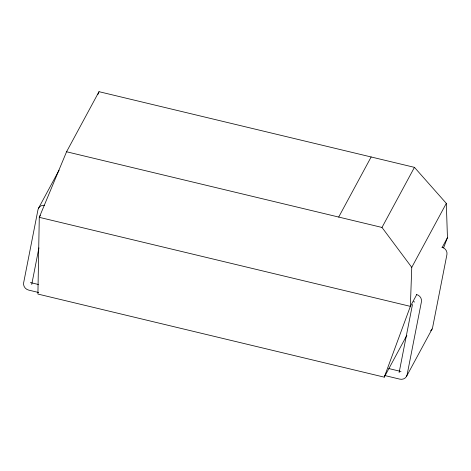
<?xml version="1.0" encoding="UTF-8"?>
<svg xmlns="http://www.w3.org/2000/svg" width="471" height="471" viewBox="0 0 471 471"><rect width="100%" height="100%" fill="white"/><g stroke="black" fill="none" stroke-linecap="round" stroke-linejoin="round"><path stroke-width="0.71" d="M446.314 203.372L411.754 267.363L410.365 306.362L384.259 377.159L37.91 294.063L39.276 217.331L66.564 151.768L99.016 91.68L414.439 167.358L446.314 203.372L447.45 237.684L443.576 247.923M31.734 284.478L38.916 247.858M399.114 372.602L412.484 304.472M97.933 94.394L99.016 91.68M38.475 208.323L59.081 170.166M40.312 215.406L39.276 217.331L410.365 306.362L416.605 294.805M338.696 217.06L371.148 156.967M411.754 267.363L381.993 227.446L414.439 167.358M442.251 247.31L447.45 237.684M384.259 377.159L406.862 335.311M406.603 376.241L432.095 329.029M401.004 371.484L388.769 368.546M66.564 151.768L381.993 227.446M413.573 301.734L414.657 301.993M38.416 284.49L30.421 282.571M38.675 292.503L28.684 290.107A6.394 5.911 28.4 0 1 23.644 282.783L37.968 209.789A6.394 5.911 28.4 0 1 44.48 205.285M384.789 375.54L399.779 379.137A6.394 5.911 28.4 0 0 407.109 374.781L421.427 301.787A6.394 5.911 28.4 0 0 416.388 294.463M441.886 247.246A6.394 5.911 28.4 0 1 446.926 254.57L432.602 327.563A6.394 5.911 28.4 0 1 430.629 330.813"/></g></svg>
